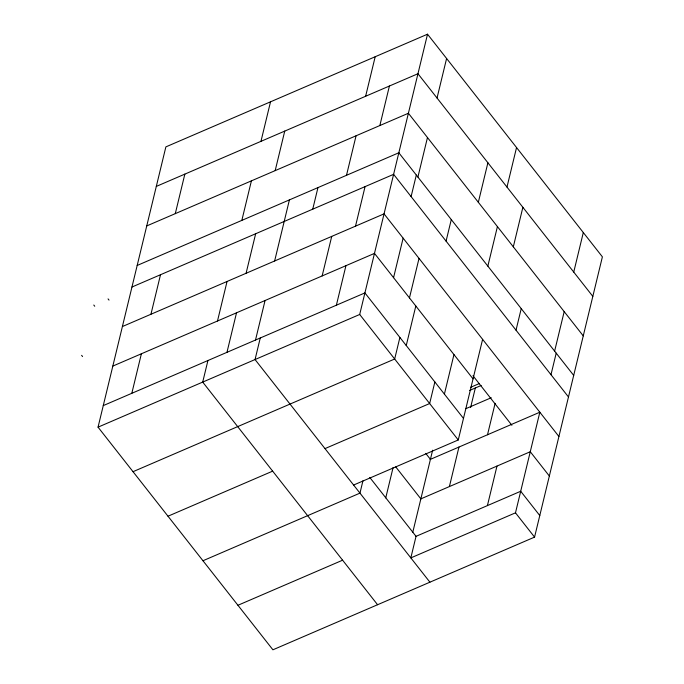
<?xml version="1.0" encoding="UTF-8"?>
<svg xmlns="http://www.w3.org/2000/svg" width="684" height="684" viewBox="0 0 684 684"><rect width="100%" height="100%" fill="white"/><g stroke="black" fill="none" stroke-linecap="round" stroke-linejoin="round"><path stroke-width="1.03" d="M98.051 427.158L165.87 146.889L427.526 34.2L602.39 256.842L534.563 537.12L272.916 649.8L98.051 427.158L359.698 314.478L427.526 34.2M131.815 393.309L141.383 353.782M150.942 314.255L160.509 274.729M175.292 213.63L184.851 174.112M207.927 360.528L202.712 382.091L377.577 604.724M217.495 321.001L227.054 281.475M241.837 220.393L251.404 180.867M260.963 141.34L270.522 101.813M226.968 352.328L236.527 312.802M246.086 273.275L255.654 233.757M275.19 170.607L284.749 131.08M255.508 340.034L265.067 300.507M274.635 260.989L289.409 199.899M260.262 337.99L255.047 359.553L429.911 582.187M312.742 209.167L317.957 187.613M322.147 275.926L331.723 236.399M346.497 175.318L356.065 135.791M365.624 96.264L375.191 56.738M336.374 305.209L345.942 265.683M355.509 226.156L365.068 186.629M379.851 125.54L389.41 86.013M411.101 196.599L416.317 175.044M393.565 277.678L403.124 238.152M417.915 177.062L427.474 137.535M437.033 98.017L446.601 58.491M362.939 480.818L359.964 493.13L202.977 560.743M399.892 337.443L394.677 359.006L133.029 471.686M409.459 297.916L419.027 258.39M406.245 345.54L415.812 306.013M446.071 241.127L451.286 219.573M385.742 497.901L393.103 467.497M434.862 381.971L429.646 403.534L324.986 448.61M478.338 202.302L487.897 162.775M444.403 394.121L453.962 354.594M412.768 532.306L432.63 450.217M416.043 536.341L410.827 557.905L515.488 512.829L539.83 412.221L430.108 459.477M487.854 266.119L497.422 226.592M506.981 187.065L516.548 147.547M353.602 485.041L458.263 439.966L482.613 339.349M449.397 486.572L458.955 447.045M470.618 407.493L475.329 387.982M513.316 246.838L522.875 207.303M487.512 434.75L495.122 403.329M516.018 330.184L521.234 308.629M487.41 505.604L496.977 466.086M554.621 351.131L564.189 311.605M573.748 272.078L583.307 232.551M550.988 374.712L556.203 353.158M156.303 186.416L417.958 73.727L592.823 296.369M146.744 225.934L408.399 113.253L583.264 335.887M137.185 265.46L398.832 152.771M131.961 287.024L393.616 174.334L568.481 396.976M122.393 326.55L384.049 213.861L558.913 436.503M112.834 366.077L374.49 253.388L473.046 378.876M103.267 405.603L364.914 292.914L463.478 418.403M167.999 516.215L272.659 471.139M470.506 387.358L479.313 383.562M469.626 390.444L481.177 385.468M465.941 408.63L491.24 397.737M420.686 498.944L530.28 451.739L549.355 476.03M237.947 605.272L342.607 560.196M416.009 536.359L520.712 491.266L539.787 515.556M398.823 152.78L573.696 375.413M472.96 375.704L511.897 425.268M359.698 314.478L458.263 439.966M515.488 512.829L534.563 537.12M425.739 453.381L430.424 459.34M395.728 466.864L420.857 498.867M369.796 477.458L415.983 536.265M108.055 298.891L109.013 300.105M93.785 305.03L94.734 306.244M81.61 355.338L82.567 356.552"/></g></svg>
